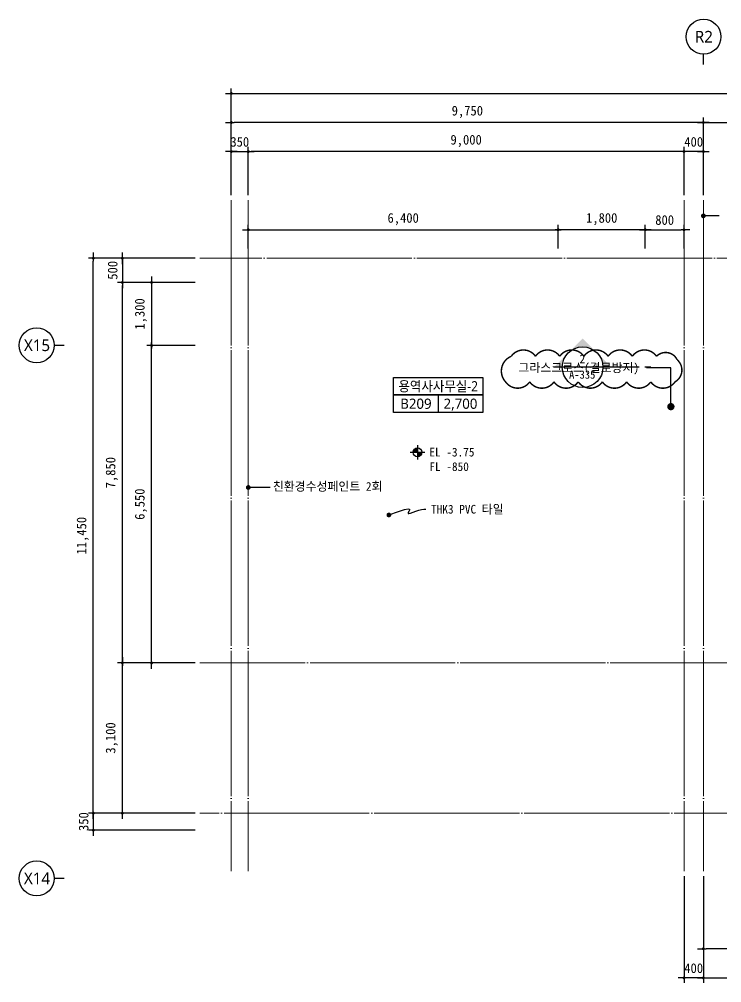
# Model space of a CAD drawing. Header units: inches. Extents: x 2004 to 150234, y 6875187 to 6994525.
# Drawn here: x 51729 to 66238, y 6974645 to 6994525 of the extents above; entities that cross this region are included whole.
import ezdxf
from ezdxf.enums import TextEntityAlignment as Align

# ---------------------------------------------------------------- set-up
doc = ezdxf.new("R2010")
doc.units = ezdxf.units.IN
doc.header["$MEASUREMENT"] = 0
doc.linetypes.add('CEN', pattern=[62, 60, -1, 0, -1])
doc.layers.get('0').update_dxf_attribs({"linetype": 'CONTINUOUS'})
for name, color, linetype, lineweight in [('A-AXIS-BUBL', 7, 'CONTINUOUS', 25), ('A-AXIS-LINE', 1, 'CEN', 15), ('A-DIMS', 7, 'CONTINUOUS', 25), ('A-MKXS-LEAD', 7, 'CONTINUOUS', 25), ('A-MKXS-MAK1', 3, 'CONTINUOUS', 25), ('A-MKXS-TEXT2', 7, 'CONTINUOUS', 25), ('A-MKXX-NAME', 3, 'CONTINUOUS', 25), ('A-MKXX-SYMB', 7, 'CONTINUOUS', 25), ('A-XXXX-SYMB', 7, 'CONTINUOUS', 25), ('A-XXXX-TXT2', 3, 'CONTINUOUS', 25), ('REV-202205', 20, 'CONTINUOUS', 25)]:
    doc.layers.add(name, color=color, linetype=linetype, lineweight=lineweight)
doc.layers.add('AA-TEX-3', color=3, linetype='CONTINUOUS')
doc.styles.add('HY울릉도L', font='H2GTRE.TTF')
doc.styles.add('돋움체', font='')
doc.styles.add('맑은고딕', font='malgun.ttf')
doc.styles.get('돋움체').set_extended_font_data('DotumChe')
doc.dimstyles.new('CDIM', dxfattribs={"dimtxt": 2, "dimasz": 0.6, "dimexe": 1, "dimexo": 1, "dimgap": 1, "dimtad": 1, "dimdec": 0, "dimrnd": 0.5, "dimzin": 0, "dimdsep": 32, "dimlunit": 6, "dimtxsty": 'HY울릉도L', "dimblk1": '_CIDOT', "dimblk2": '_CIDOT', "dimsah": 1, "dimcen": 4.5, "dimclrd": 2, "dimclre": 2, "dimclrt": 7, "dimadec": 0, "dimazin": 0, "dimtfac": 1, "dimtdec": 0, "dimtix": 1, "dimtmove": 2, "dimatfit": 1, "dimldrblk": '_CIDOT', "dimfxl": 1, "dimtolj": 1, "dimtzin": 0, "dimlwd": -1, "dimarcsym": 0})

# ---------------------------------------------------------------- blocks, each defined once
blk = doc.blocks.new('_CIDOT')
at = {"color": 0, "linetype": 'ByBlock'}
blk.add_line((2, 0), (-1, 0), dxfattribs=at)
at = {"color": 0, "linetype": 'ByBlock', "const_width": 0.5}
blk.add_lwpolyline([(-0.25, 0, 1), (0.25, 0, 1)], format="xyb", close=True, dxfattribs=at)
blk = doc.blocks.new('*D10')
at = {"layer": 'A-DIMS', "lineweight": -2, "transparency": 16777216}
for p, q in [((55359, 6989095), (53759, 6989095)), ((55362, 6981245), (53759, 6981245))]:
    blk.add_line(p, q, dxfattribs=at)
at = {"layer": 'A-DIMS', "transparency": 16777216}
blk.add_line((53859, 6981305), (53859, 6989035), dxfattribs=at)
at = {"layer": 'A-DIMS', "transparency": 16777216, "xscale": 60, "yscale": 60, "zscale": 60}
for p, rotation in [((53859, 6989095), 90), ((53859, 6981245), 270)]:
    blk.add_blockref('_CIDOT', p, dxfattribs=dict(at, rotation=rotation))
at = {"layer": 'A-DIMS', "color": 3, "transparency": 16777216, "insert": (53640, 6985170), "char_height": 200, "attachment_point": 5, "rotation": 90, "style": '돋움체'}
blk.add_mtext('\\A1;7,850', dxfattribs=at)
blk = doc.blocks.new('*D11')
at = {"layer": 'A-DIMS', "lineweight": -2, "transparency": 16777216}
for p, q in [((55359, 6989595), (53159, 6989595)), ((55359, 6978145), (53159, 6978145))]:
    blk.add_line(p, q, dxfattribs=at)
at = {"layer": 'A-DIMS', "transparency": 16777216}
blk.add_line((53259, 6978205), (53259, 6989535), dxfattribs=at)
at = {"layer": 'A-DIMS', "transparency": 16777216, "xscale": 60, "yscale": 60, "zscale": 60}
for p, rotation in [((53259, 6989595), 90), ((53259, 6978145), 270)]:
    blk.add_blockref('_CIDOT', p, dxfattribs=dict(at, rotation=rotation))
at = {"layer": 'A-DIMS', "color": 3, "transparency": 16777216, "insert": (53040, 6983870), "char_height": 200, "attachment_point": 5, "rotation": 90, "style": '돋움체'}
blk.add_mtext('\\A1;11,450', dxfattribs=at)
blk = doc.blocks.new('*D12')
at = {"layer": 'A-DIMS', "lineweight": -2, "transparency": 16777216}
for p, q in [((55362, 6981245), (53759, 6981245)), ((55359, 6978145), (53759, 6978145))]:
    blk.add_line(p, q, dxfattribs=at)
at = {"layer": 'A-DIMS', "transparency": 16777216}
blk.add_line((53859, 6978205), (53859, 6981185), dxfattribs=at)
at = {"layer": 'A-DIMS', "transparency": 16777216, "xscale": 60, "yscale": 60, "zscale": 60}
for p, rotation in [((53859, 6981245), 90), ((53859, 6978145), 270)]:
    blk.add_blockref('_CIDOT', p, dxfattribs=dict(at, rotation=rotation))
at = {"layer": 'A-DIMS', "color": 3, "transparency": 16777216, "insert": (53640, 6979695), "char_height": 200, "attachment_point": 5, "rotation": 90, "style": '돋움체'}
blk.add_mtext('\\A1;3,100', dxfattribs=at)
blk = doc.blocks.new('*D34')
at = {"layer": 'A-DIMS', "lineweight": -2, "transparency": 16777216}
for p, q in [((56109, 6990895), (56109, 6993095)), ((92559, 6990895), (92559, 6993095))]:
    blk.add_line(p, q, dxfattribs=at)
at = {"layer": 'A-DIMS', "transparency": 16777216}
blk.add_line((56169, 6992995), (92499, 6992995), dxfattribs=at)
at = {"layer": 'A-DIMS', "transparency": 16777216, "xscale": 60, "yscale": 60, "zscale": 60, "rotation": 180}
blk.add_blockref('_CIDOT', (56109, 6992995), dxfattribs=at)
at = {"layer": 'A-DIMS', "transparency": 16777216, "xscale": 60, "yscale": 60, "zscale": 60}
blk.add_blockref('_CIDOT', (92559, 6992995), dxfattribs=at)
at = {"layer": 'A-DIMS', "color": 3, "transparency": 16777216, "insert": (74334, 6993214), "char_height": 200, "attachment_point": 5, "style": '돋움체'}
blk.add_mtext('\\A1;36,450', dxfattribs=at)
blk = doc.blocks.new('*D35')
at = {"layer": 'A-DIMS', "lineweight": -2, "transparency": 16777216}
for p, q in [((65859, 6990895), (65859, 6992495)), ((67859, 6990895), (67859, 6992495))]:
    blk.add_line(p, q, dxfattribs=at)
at = {"layer": 'A-DIMS', "transparency": 16777216}
blk.add_line((65919, 6992395), (67799, 6992395), dxfattribs=at)
at = {"layer": 'A-DIMS', "transparency": 16777216, "xscale": 60, "yscale": 60, "zscale": 60, "rotation": 180}
blk.add_blockref('_CIDOT', (65859, 6992395), dxfattribs=at)
at = {"layer": 'A-DIMS', "transparency": 16777216, "xscale": 60, "yscale": 60, "zscale": 60}
blk.add_blockref('_CIDOT', (67859, 6992395), dxfattribs=at)
at = {"layer": 'A-DIMS', "color": 3, "transparency": 16777216, "insert": (66859, 6992614), "char_height": 200, "attachment_point": 5, "style": '돋움체'}
blk.add_mtext('\\A1;2,000', dxfattribs=at)
blk = doc.blocks.new('*D31')
at = {"layer": 'A-DIMS', "lineweight": -2, "transparency": 16777216}
for p, q in [((56109, 6990895), (56109, 6992495)), ((65859, 6990895), (65859, 6992495))]:
    blk.add_line(p, q, dxfattribs=at)
at = {"layer": 'A-DIMS', "transparency": 16777216}
blk.add_line((65799, 6992395), (56169, 6992395), dxfattribs=at)
at = {"layer": 'A-DIMS', "transparency": 16777216, "xscale": 60, "yscale": 60, "zscale": 60, "rotation": 180}
blk.add_blockref('_CIDOT', (56109, 6992395), dxfattribs=at)
at = {"layer": 'A-DIMS', "transparency": 16777216, "xscale": 60, "yscale": 60, "zscale": 60}
blk.add_blockref('_CIDOT', (65859, 6992395), dxfattribs=at)
at = {"layer": 'A-DIMS', "color": 3, "transparency": 16777216, "insert": (60984, 6992614), "char_height": 200, "attachment_point": 5, "style": '돋움체'}
blk.add_mtext('\\A1;9,750', dxfattribs=at)
blk = doc.blocks.new('*D48')
at = {"layer": 'A-DIMS', "transparency": 16777216}
for p, q in [((53859, 6989655), (53859, 6989715)), ((53859, 6989595), (53859, 6989095)), ((53859, 6989035), (53859, 6988975))]:
    blk.add_line(p, q, dxfattribs=at)
at = {"layer": 'A-DIMS', "lineweight": -2, "transparency": 16777216}
for p, q in [((55359, 6989595), (53759, 6989595)), ((55359, 6989095), (53759, 6989095))]:
    blk.add_line(p, q, dxfattribs=at)
at = {"layer": 'A-DIMS', "transparency": 16777216, "xscale": 60, "yscale": 60, "zscale": 60}
for p, rotation in [((53859, 6989595), 270), ((53859, 6989095), 90)]:
    blk.add_blockref('_CIDOT', p, dxfattribs=dict(at, rotation=rotation))
at = {"layer": 'A-DIMS', "color": 3, "transparency": 16777216, "insert": (53659, 6989345), "char_height": 200, "attachment_point": 5, "rotation": 90, "style": '돋움체'}
blk.add_mtext('\\A1;500', dxfattribs=at)
blk = doc.blocks.new('*D49')
at = {"layer": 'A-DIMS', "lineweight": -2, "transparency": 16777216}
for p, q in [((55359, 6978145), (53159, 6978145)), ((55359, 6977795), (53159, 6977795))]:
    blk.add_line(p, q, dxfattribs=at)
at = {"layer": 'A-DIMS', "transparency": 16777216}
for p, q in [((53259, 6978205), (53259, 6978265)), ((53259, 6978145), (53259, 6977795)), ((53259, 6977735), (53259, 6977675))]:
    blk.add_line(p, q, dxfattribs=at)
at = {"layer": 'A-DIMS', "transparency": 16777216, "xscale": 60, "yscale": 60, "zscale": 60}
for p, rotation in [((53259, 6978145), 270), ((53259, 6977795), 90)]:
    blk.add_blockref('_CIDOT', p, dxfattribs=dict(at, rotation=rotation))
at = {"layer": 'A-DIMS', "color": 3, "transparency": 16777216, "insert": (53059, 6977970), "char_height": 200, "attachment_point": 5, "rotation": 90, "style": '돋움체'}
blk.add_mtext('\\A1;350', dxfattribs=at)
blk = doc.blocks.new('*D75')
at = {"layer": 'A-DIMS', "lineweight": -2, "transparency": 16777216}
for p, q in [((65859, 6976845), (65859, 6974645)), ((92559, 6976845), (92559, 6974645))]:
    blk.add_line(p, q, dxfattribs=at)
at = {"layer": 'A-DIMS', "transparency": 16777216}
blk.add_line((65919, 6974745), (92499, 6974745), dxfattribs=at)
at = {"layer": 'A-DIMS', "transparency": 16777216, "xscale": 60, "yscale": 60, "zscale": 60, "rotation": 180}
blk.add_blockref('_CIDOT', (65859, 6974745), dxfattribs=at)
at = {"layer": 'A-DIMS', "transparency": 16777216, "xscale": 60, "yscale": 60, "zscale": 60}
blk.add_blockref('_CIDOT', (92559, 6974745), dxfattribs=at)
at = {"layer": 'A-DIMS', "color": 3, "transparency": 16777216, "insert": (79209, 6974964), "char_height": 200, "attachment_point": 5, "style": '돋움체'}
blk.add_mtext('\\A1;26,700', dxfattribs=at)
blk = doc.blocks.new('*D80')
at = {"layer": 'A-DIMS', "lineweight": -2, "transparency": 16777216}
for p, q in [((65859, 6976845), (65859, 6975245)), ((67859, 6976845), (67859, 6975245))]:
    blk.add_line(p, q, dxfattribs=at)
at = {"layer": 'A-DIMS', "transparency": 16777216}
blk.add_line((67799, 6975345), (65919, 6975345), dxfattribs=at)
at = {"layer": 'A-DIMS', "transparency": 16777216, "xscale": 60, "yscale": 60, "zscale": 60, "rotation": 180}
blk.add_blockref('_CIDOT', (65859, 6975345), dxfattribs=at)
at = {"layer": 'A-DIMS', "transparency": 16777216, "xscale": 60, "yscale": 60, "zscale": 60}
blk.add_blockref('_CIDOT', (67859, 6975345), dxfattribs=at)
at = {"layer": 'A-DIMS', "color": 3, "transparency": 16777216, "insert": (66859, 6975564), "char_height": 200, "attachment_point": 5, "style": '돋움체'}
blk.add_mtext('\\A1;2,000', dxfattribs=at)
blk = doc.blocks.new('*D95')
at = {"layer": 'A-DIMS', "lineweight": -2, "transparency": 16777216}
for p, q in [((55359, 6987795), (54362, 6987795)), ((55362, 6981245), (54362, 6981245))]:
    blk.add_line(p, q, dxfattribs=at)
at = {"layer": 'A-DIMS', "transparency": 16777216}
blk.add_line((54462, 6981305), (54462, 6987735), dxfattribs=at)
at = {"layer": 'A-DIMS', "transparency": 16777216, "xscale": 60, "yscale": 60, "zscale": 60}
for p, rotation in [((54462, 6987795), 90), ((54462, 6981245), 270)]:
    blk.add_blockref('_CIDOT', p, dxfattribs=dict(at, rotation=rotation))
at = {"layer": 'A-DIMS', "color": 3, "transparency": 16777216, "insert": (54243, 6984520), "char_height": 200, "attachment_point": 5, "rotation": 90, "style": '돋움체'}
blk.add_mtext('\\A1;6,550', dxfattribs=at)
blk = doc.blocks.new('*D96')
at = {"layer": 'A-DIMS', "lineweight": -2, "transparency": 16777216}
for p, q in [((55359, 6989095), (54362, 6989095)), ((55359, 6987795), (54362, 6987795))]:
    blk.add_line(p, q, dxfattribs=at)
at = {"layer": 'A-DIMS', "transparency": 16777216}
blk.add_line((54462, 6989035), (54462, 6987855), dxfattribs=at)
at = {"layer": 'A-DIMS', "transparency": 16777216, "xscale": 60, "yscale": 60, "zscale": 60}
for p, rotation in [((54462, 6989095), 90), ((54462, 6987795), 270)]:
    blk.add_blockref('_CIDOT', p, dxfattribs=dict(at, rotation=rotation))
at = {"layer": 'A-DIMS', "color": 3, "transparency": 16777216, "insert": (54243, 6988445), "char_height": 200, "attachment_point": 5, "rotation": 90, "style": '돋움체'}
blk.add_mtext('\\A1;1,300', dxfattribs=at)
blk = doc.blocks.new('*D98')
at = {"layer": 'A-DIMS', "lineweight": -2, "transparency": 16777216}
for p, q in [((65459, 6976845), (65459, 6974645)), ((65859, 6976845), (65859, 6974645))]:
    blk.add_line(p, q, dxfattribs=at)
at = {"layer": 'A-DIMS', "transparency": 16777216}
for p, q in [((65399, 6974745), (65339, 6974745)), ((65859, 6974745), (65459, 6974745)), ((65919, 6974745), (65979, 6974745))]:
    blk.add_line(p, q, dxfattribs=at)
at = {"layer": 'A-DIMS', "transparency": 16777216, "xscale": 60, "yscale": 60, "zscale": 60}
blk.add_blockref('_CIDOT', (65459, 6974745), dxfattribs=at)
at = {"layer": 'A-DIMS', "transparency": 16777216, "xscale": 60, "yscale": 60, "zscale": 60, "rotation": 180}
blk.add_blockref('_CIDOT', (65859, 6974745), dxfattribs=at)
at = {"layer": 'A-DIMS', "color": 3, "transparency": 16777216, "insert": (65659, 6974945), "char_height": 200, "attachment_point": 5, "style": '돋움체'}
blk.add_mtext('\\A1;400', dxfattribs=at)
blk = doc.blocks.new('*D115')
at = {"layer": 'A-DIMS', "lineweight": -2, "transparency": 16777216}
for p, q in [((62859, 6989795), (62859, 6990282)), ((64659, 6989795), (64659, 6990282))]:
    blk.add_line(p, q, dxfattribs=at)
at = {"layer": 'A-DIMS', "transparency": 16777216}
blk.add_line((64599, 6990182), (62919, 6990182), dxfattribs=at)
at = {"layer": 'A-DIMS', "transparency": 16777216, "xscale": 60, "yscale": 60, "zscale": 60, "rotation": 180}
blk.add_blockref('_CIDOT', (62859, 6990182), dxfattribs=at)
at = {"layer": 'A-DIMS', "transparency": 16777216, "xscale": 60, "yscale": 60, "zscale": 60}
blk.add_blockref('_CIDOT', (64659, 6990182), dxfattribs=at)
at = {"layer": 'A-DIMS', "color": 3, "transparency": 16777216, "insert": (63759, 6990401), "char_height": 200, "attachment_point": 5, "style": '돋움체'}
blk.add_mtext('\\A1;1,800', dxfattribs=at)
blk = doc.blocks.new('*D116')
at = {"layer": 'A-DIMS', "lineweight": -2, "transparency": 16777216}
for p, q in [((56459, 6989795), (56459, 6990282)), ((62859, 6989795), (62859, 6990282))]:
    blk.add_line(p, q, dxfattribs=at)
at = {"layer": 'A-DIMS', "transparency": 16777216}
blk.add_line((56519, 6990182), (62799, 6990182), dxfattribs=at)
at = {"layer": 'A-DIMS', "transparency": 16777216, "xscale": 60, "yscale": 60, "zscale": 60, "rotation": 180}
blk.add_blockref('_CIDOT', (56459, 6990182), dxfattribs=at)
at = {"layer": 'A-DIMS', "transparency": 16777216, "xscale": 60, "yscale": 60, "zscale": 60}
blk.add_blockref('_CIDOT', (62859, 6990182), dxfattribs=at)
at = {"layer": 'A-DIMS', "color": 3, "transparency": 16777216, "insert": (59659, 6990401), "char_height": 200, "attachment_point": 5, "style": '돋움체'}
blk.add_mtext('\\A1;6,400', dxfattribs=at)
blk = doc.blocks.new('*D117')
at = {"layer": 'A-DIMS', "lineweight": -2, "transparency": 16777216}
for p, q in [((64659, 6989795), (64659, 6990282)), ((65459, 6989795), (65459, 6990282))]:
    blk.add_line(p, q, dxfattribs=at)
at = {"layer": 'A-DIMS', "transparency": 16777216}
blk.add_line((64719, 6990182), (65399, 6990182), dxfattribs=at)
at = {"layer": 'A-DIMS', "transparency": 16777216, "xscale": 60, "yscale": 60, "zscale": 60, "rotation": 180}
blk.add_blockref('_CIDOT', (64659, 6990182), dxfattribs=at)
at = {"layer": 'A-DIMS', "transparency": 16777216, "xscale": 60, "yscale": 60, "zscale": 60}
blk.add_blockref('_CIDOT', (65459, 6990182), dxfattribs=at)
at = {"layer": 'A-DIMS', "color": 3, "transparency": 16777216, "insert": (65059, 6990382), "char_height": 200, "attachment_point": 5, "style": '돋움체'}
blk.add_mtext('\\A1;800', dxfattribs=at)
blk = doc.blocks.new('*D118')
at = {"layer": 'A-DIMS', "lineweight": -2, "transparency": 16777216}
for p, q in [((56109, 6990895), (56109, 6991895)), ((56459, 6990895), (56459, 6991895))]:
    blk.add_line(p, q, dxfattribs=at)
at = {"layer": 'A-DIMS', "transparency": 16777216}
for p, q in [((56049, 6991795), (55989, 6991795)), ((56109, 6991795), (56459, 6991795)), ((56519, 6991795), (56579, 6991795))]:
    blk.add_line(p, q, dxfattribs=at)
at = {"layer": 'A-DIMS', "transparency": 16777216, "xscale": 60, "yscale": 60, "zscale": 60}
blk.add_blockref('_CIDOT', (56109, 6991795), dxfattribs=at)
at = {"layer": 'A-DIMS', "transparency": 16777216, "xscale": 60, "yscale": 60, "zscale": 60, "rotation": 180}
blk.add_blockref('_CIDOT', (56459, 6991795), dxfattribs=at)
at = {"layer": 'A-DIMS', "color": 3, "transparency": 16777216, "insert": (56284, 6991995), "char_height": 200, "attachment_point": 5, "style": '돋움체'}
blk.add_mtext('\\A1;350', dxfattribs=at)
blk = doc.blocks.new('*D119')
at = {"layer": 'A-DIMS', "lineweight": -2, "transparency": 16777216}
for p, q in [((65459, 6990895), (65459, 6991895)), ((65859, 6990895), (65859, 6991895))]:
    blk.add_line(p, q, dxfattribs=at)
at = {"layer": 'A-DIMS', "transparency": 16777216}
for p, q in [((65399, 6991795), (65339, 6991795)), ((65859, 6991795), (65459, 6991795)), ((65919, 6991795), (65979, 6991795))]:
    blk.add_line(p, q, dxfattribs=at)
at = {"layer": 'A-DIMS', "transparency": 16777216, "xscale": 60, "yscale": 60, "zscale": 60}
blk.add_blockref('_CIDOT', (65459, 6991795), dxfattribs=at)
at = {"layer": 'A-DIMS', "transparency": 16777216, "xscale": 60, "yscale": 60, "zscale": 60, "rotation": 180}
blk.add_blockref('_CIDOT', (65859, 6991795), dxfattribs=at)
at = {"layer": 'A-DIMS', "color": 3, "transparency": 16777216, "insert": (65659, 6991995), "char_height": 200, "attachment_point": 5, "style": '돋움체'}
blk.add_mtext('\\A1;400', dxfattribs=at)
blk = doc.blocks.new('*D120')
at = {"layer": 'A-DIMS', "lineweight": -2, "transparency": 16777216}
for p, q in [((56459, 6990895), (56459, 6991895)), ((65459, 6990895), (65459, 6991895))]:
    blk.add_line(p, q, dxfattribs=at)
at = {"layer": 'A-DIMS', "transparency": 16777216}
blk.add_line((65399, 6991795), (56519, 6991795), dxfattribs=at)
at = {"layer": 'A-DIMS', "transparency": 16777216, "xscale": 60, "yscale": 60, "zscale": 60, "rotation": 180}
blk.add_blockref('_CIDOT', (56459, 6991795), dxfattribs=at)
at = {"layer": 'A-DIMS', "transparency": 16777216, "xscale": 60, "yscale": 60, "zscale": 60}
blk.add_blockref('_CIDOT', (65459, 6991795), dxfattribs=at)
at = {"layer": 'A-DIMS', "color": 3, "transparency": 16777216, "insert": (60959, 6992014), "char_height": 200, "attachment_point": 5, "style": '돋움체'}
blk.add_mtext('\\A1;9,000', dxfattribs=at)

msp = doc.modelspace()

# ---------------------------------------------------------------- hatches: boundary and pattern name
at = {"layer": 'A-MKXS-MAK1'}
h = msp.add_hatch(color=256, dxfattribs=at)
h.paths.add_polyline_path([(63364.9, 6987939.3), (63661.9, 6987642.3, 0.4142136), (63068, 6987642.3)])
h.paths.add_polyline_path([(63661.9, 6987642.3), (63958.9, 6987345.3), (63784.9, 6987345.3, 0.1989124)])
h.paths.add_polyline_path([(63068, 6987642.3, 0.1989124), (62944.9, 6987345.3), (62771, 6987345.3)])
at = {"layer": 'A-XXXX-SYMB'}
h = msp.add_hatch(color=256, dxfattribs=at)
h.paths.add_polyline_path([(59954.3, 6985679.8, 0.4142136), (59864.3, 6985589.8), (59954.3, 6985589.8)])
h.paths.add_polyline_path([(60044.3, 6985589.8), (59954.3, 6985589.8), (59954.3, 6985499.8, 0.4142136)])

# ---------------------------------------------------------------- linework, layer by layer
for points in [[(66184.7, 6990468.4), (65859, 6990468.4)], [(56909, 6984864.9), (56459, 6984864.9)]]:
    msp.add_lwpolyline(points)
at = {"layer": 'A-AXIS-BUBL', "ltscale": 0.2}
for p, q in [((65859, 6993595.3), (65859, 6993805.3)), ((52659, 6987795.3), (52449, 6987795.3)), ((52659, 6976795.3), (52449, 6976795.3))]:
    msp.add_line(p, q, dxfattribs=at)
for centre in [(65862.5, 6994165.3), (52089, 6987798.8), (52089, 6976798.8)]:
    msp.add_circle(centre, 360, dxfattribs=at)
at = {"layer": 'A-AXIS-LINE', "ltscale": 50}
for p, q in [((56109, 6990795.3), (56109, 6976945.3)), ((56459, 6990795.3), (56459, 6976945.3)), ((65459, 6990795.3), (65459, 6976945.3)), ((65859, 6990795.3), (65859, 6976945.3)), ((75340.3, 6989595.3), (55459, 6989595.3)), ((70036, 6981245.3), (55461.7, 6981245.3)), ((93059, 6978145.3), (55459, 6978145.3))]:
    msp.add_line(p, q, dxfattribs=at)
at = {"layer": 'A-MKXS-LEAD'}
for p, q in [((65188.2, 6987334.7), (64685.3, 6987334.7)), ((65188.2, 6986532.1), (65188.2, 6987334.7))]:
    msp.add_line(p, q, dxfattribs=at)
for points, const_width in [([(65834.1, 6990466, -1), (65883.9, 6990470.9, -1)], 48), ([(65225.7, 6986532.1, 1), (65150.7, 6986532.1, 1)], 75), ([(56434.1, 6984862.4, -1), (56483.9, 6984867.4, -1)], 48), ([(59338.2, 6984299.1, 1), (59387.9, 6984294.1, 1)], 48)]:
    msp.add_lwpolyline(points, format="xyb", close=True, dxfattribs=dict(at, const_width=const_width))
msp.add_lwpolyline([(59363.1, 6984296.6), (59558.6, 6984370.3), (59686, 6984410.1), (59758.4, 6984423), (59789.2, 6984416.1), (59791.5, 6984396.3), (59778.5, 6984370.6), (59763.5, 6984346.3), (59759.6, 6984330.1), (59776.9, 6984327.5), (59813.1, 6984336.3), (59862.9, 6984352.7), (59920.7, 6984372.9), (59981.1, 6984393.1), (60038.7, 6984409.4), (60088.1, 6984418), (60123.8, 6984415.2)], dxfattribs=at)
at = {"layer": 'A-MKXS-MAK1'}
for p, q in [((62944.9, 6987345.3), (62771, 6987345.3)), ((64532.2, 6987345.3), (63784.9, 6987345.3)), ((64772.2, 6987345.3), (64652.2, 6987345.3))]:
    msp.add_line(p, q, dxfattribs=at)
msp.add_circle((63364.9, 6987345.3), 420, dxfattribs=at)
at = {"layer": 'A-MKXX-SYMB'}
msp.add_line((60382, 6986772.9), (60382, 6986412.9), dxfattribs=at)
for points in [[(61302, 6986772.9), (59462, 6986772.9), (59462, 6987132.9), (61302, 6987132.9)], [(61302, 6986412.9), (59462, 6986412.9), (59462, 6986772.9), (61302, 6986772.9)]]:
    msp.add_lwpolyline(points, close=True, dxfattribs=at)
at = {"layer": 'A-XXXX-SYMB'}
for p, q in [((59954.3, 6985739.8), (59954.3, 6985439.8)), ((59804.3, 6985589.8), (60104.3, 6985589.8))]:
    msp.add_line(p, q, dxfattribs=at)
msp.add_circle((59954.3, 6985589.8), 90, dxfattribs=at)
at = {"layer": 'AA-TEX-3'}
msp.add_line((63784.9, 6987345.3), (62944.9, 6987345.3), dxfattribs=at)
at = {"layer": 'REV-202205', "const_width": 30}
msp.add_lwpolyline([(61773, 6987043.4, 0.5205671), (62273, 6987043.4, 0.5205671), (62773, 6987043.4, 0.5205671), (63273, 6987043.4, 0.5205671), (63773, 6987043.4, 0.5205671), (64273, 6987043.4, 0.5205671), (64773, 6987043.4, 0.5205671), (65273, 6987043.4, 0.5205671), (65318.2, 6987498.2, 0.5205671), (64891.2, 6987571.3, 0.5205671), (64391.2, 6987571.3, 0.5205671), (63891.2, 6987571.3, 0.5205671), (63391.2, 6987571.3, 0.5205671), (62891.2, 6987571.3, 0.5205671), (62391.2, 6987571.3, 0.5205671), (61891.2, 6987571.3, 0.5205671)], format="xyb", close=True, dxfattribs=at)

# ---------------------------------------------------------------- texts
at = {"layer": 'A-MKXS-TEXT2', "style": '돋움체'}
for s, height, p in [('2', 180, (63359.9, 6987518.4)), ('A-335', 168, (63356.4, 6987192))]:
    msp.add_text(s, height=height, dxfattribs=at).set_placement(p, align=Align.MIDDLE)
at = {"layer": 'A-MKXX-NAME', "style": '맑은고딕', "width": 0.9}
msp.add_text('용역사사무실-2', height=210, dxfattribs=at).set_placement((60382, 6986952.9), align=Align.MIDDLE_CENTER)
at = {"layer": 'A-MKXX-NAME', "style": '맑은고딕'}
for s, p in [('B209', (59922, 6986592.9)), ('2,700', (60842, 6986592.9))]:
    msp.add_text(s, height=210, dxfattribs=at).set_placement(p, align=Align.MIDDLE_CENTER)
at = {"layer": 'A-XXXX-TXT2', "ltscale": 0.2, "style": '맑은고딕'}
for s, p in [('R2', (65869.2, 6994165.5)), ('X15', (52095.7, 6987799)), ('X14', (52095.7, 6976799))]:
    msp.add_text(s, height=240, dxfattribs=at).set_placement(p, align=Align.MIDDLE_CENTER)
at = {"layer": 'A-XXXX-TXT2', "style": '돋움체'}
for s, p in [('그라스크로스(결로방지)', (62039.4, 6987334.7)), ('EL -3.75', (60200.5, 6985594)), ('FL -850', (60200.5, 6985294)), ('친환경수성페인트 2회', (56965.4, 6984886.3)), ('THK3 PVC 타일', (60234.5, 6984415.2))]:
    msp.add_text(s, height=180, dxfattribs=at).set_placement(p, align=Align.MIDDLE_LEFT)

# ---------------------------------------------------------------- dimensions: what is measured, and where the dimension line sits
at = {"layer": 'A-DIMS'}
for base, p1, p2, picture, middle in [((92559, 6992995.3), (56109, 6990795.3), (92559, 6990795.3), '*D34', (74334, 6993214.3)), ((67859, 6992395.3), (65859, 6990795.3), (67859, 6990795.3), '*D35', (66859, 6992614.3)), ((56459, 6991795.3), (56109, 6990795.3), (56459, 6990795.3), '*D118', (56284, 6991995.4)), ((62859, 6990182), (56459, 6989695.3), (62859, 6989695.3), '*D116', (59659, 6990401)), ((65459, 6990182), (64659, 6989695.3), (65459, 6989695.3), '*D117', (65059, 6990382.1)), ((92559, 6974745.3), (65859, 6976945.3), (92559, 6976945.3), '*D75', (79209, 6974964.3))]:
    dim = msp.add_linear_dim(base=base, p1=p1, p2=p2, dimstyle='CDIM', override={"dimscale": 100, "dimtxsty": '돋움체', "dimclrd": 256, "dimclre": 256, "dimclrt": 3}, dxfattribs=at)
    dim.commit()
    dim.dimension.update_dxf_attribs({"geometry": picture, "text_midpoint": middle})
for base, p1, p2, angle, picture, middle in [((56109, 6992395.3), (65859, 6990795.3), (56109, 6990795.3), 180, '*D31', (60984, 6992614.3)), ((56459, 6991795.3), (65459, 6990795.3), (56459, 6990795.3), 180, '*D120', (60959, 6992014.3)), ((65459, 6991795.3), (65859, 6990795.3), (65459, 6990795.3), 180, '*D119', (65659, 6991995.4)), ((62859, 6990182), (64659, 6989695.3), (62859, 6989695.3), 180, '*D115', (63759, 6990401)), ((53259, 6989595.3), (55459, 6978145.3), (55459, 6989595.3), 90, '*D11', (53040, 6983870.3)), ((53859, 6989095.3), (55459, 6989595.3), (55459, 6989095.3), 270, '*D48', (53658.9, 6989345.3)), ((53859, 6989095.3), (55461.7, 6981245.3), (55459, 6989095.3), 90, '*D10', (53640, 6985170.3)), ((54461.7, 6987795.3), (55459, 6989095.3), (55459, 6987795.3), 270, '*D96', (54242.6, 6988445.3)), ((54461.7, 6987795.3), (55461.7, 6981245.3), (55459, 6987795.3), 90, '*D95', (54242.6, 6984520.3)), ((53859, 6981245.3), (55459, 6978145.3), (55461.7, 6981245.3), 90, '*D12', (53640, 6979695.3)), ((53259, 6977795.3), (55459, 6978145.3), (55459, 6977795.3), 270, '*D49', (53058.9, 6977970.3)), ((65459, 6974745.3), (65859, 6976945.3), (65459, 6976945.3), 180, '*D98', (65659, 6974945.4)), ((65859, 6975345.3), (67859, 6976945.3), (65859, 6976945.3), 180, '*D80', (66859, 6975564.3))]:
    dim = msp.add_linear_dim(base=base, p1=p1, p2=p2, angle=angle, dimstyle='CDIM', override={"dimscale": 100, "dimtxsty": '돋움체', "dimclrd": 256, "dimclre": 256, "dimclrt": 3}, dxfattribs=at)
    dim.commit()
    dim.dimension.update_dxf_attribs({"geometry": picture, "text_midpoint": middle})

doc.saveas('drawing.dxf')
